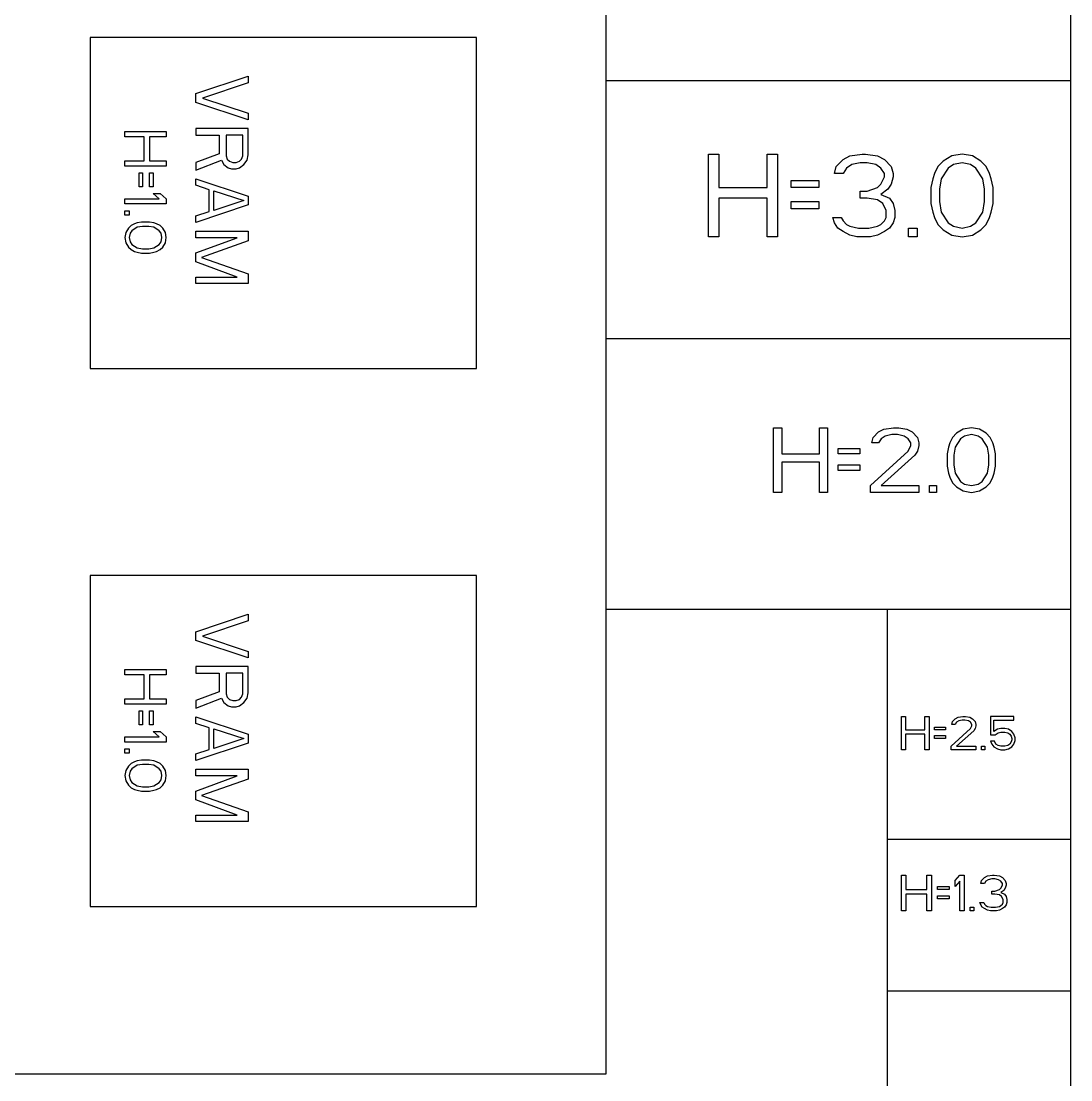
# Model space of a CAD drawing. Header units: millimetres. Extents: x 0 to 420, y 0 to 297.
# Drawn here: x 143.59 to 181.64, y 114.96 to 153.33 of the extents above; entities that cross this region are included whole.
import ezdxf

# ---------------------------------------------------------------- set-up
doc = ezdxf.new("R2010")
doc.units = ezdxf.units.MM
doc.header["$LTSCALE"] = 23.1
doc.layers.add('ASSEM_MEM', color=7, linetype='CONTINUOUS')

msp = doc.modelspace()

# ---------------------------------------------------------------- linework, layer by layer
at = {"layer": 'ASSEM_MEM', "color": 4, "linetype": 'CONTINUOUS'}
for p, q in [((164.793, 115.182), (164.793, 169.182)), ((164.793, 151.182), (181.643, 151.182)), ((147.353, 149.33), (148.853, 149.33)), ((147.353, 149.143), (147.353, 149.33)), ((148.853, 149.33), (148.853, 149.143)), ((148.055, 149.143), (147.353, 149.143)), ((148.055, 148.268), (148.055, 149.143)), ((148.853, 149.143), (148.247, 149.143)), ((148.247, 149.143), (148.247, 148.268)), ((168.51, 148.513), (168.885, 148.513)), ((168.51, 145.513), (168.51, 148.513)), ((168.885, 148.513), (168.885, 147.3)), ((170.635, 148.513), (171.01, 148.513)), ((170.635, 147.3), (170.635, 148.513)), ((171.01, 148.513), (171.01, 145.513)), ((173.635, 148.449), (174.073, 148.513)), ((174.073, 148.513), (174.198, 148.513)), ((174.198, 148.513), (174.635, 148.449)), ((177.698, 148.513), (177.323, 148.449)), ((178.073, 148.449), (177.698, 148.513)), ((147.353, 148.268), (148.055, 148.268)), ((147.353, 148.08), (147.353, 148.268)), ((148.247, 148.268), (148.853, 148.268)), ((148.853, 148.268), (148.853, 148.08)), ((173.135, 148.066), (173.385, 148.322)), ((173.385, 148.322), (173.635, 148.449)), ((173.698, 148.13), (173.51, 148.003)), ((174.01, 148.194), (173.698, 148.13)), ((174.26, 148.194), (174.01, 148.194)), ((174.573, 148.13), (174.26, 148.194)), ((174.76, 148.003), (174.573, 148.13)), ((174.635, 148.449), (174.885, 148.322)), ((174.885, 148.322), (175.135, 148.066)), ((177.01, 148.258), (176.823, 148.066)), ((177.323, 148.449), (177.01, 148.258)), ((177.385, 148.13), (177.198, 148.003)), ((177.698, 148.194), (177.385, 148.13)), ((178.01, 148.13), (177.698, 148.194)), ((178.198, 148.003), (178.01, 148.13)), ((178.385, 148.258), (178.073, 148.449)), ((178.573, 148.066), (178.385, 148.258)), ((148.853, 148.08), (147.353, 148.08)), ((147.864, 147.83), (147.991, 147.83)), ((147.864, 147.33), (147.864, 147.83)), ((147.991, 147.83), (147.991, 147.33)), ((148.247, 147.83), (148.374, 147.83)), ((148.247, 147.33), (148.247, 147.83)), ((148.374, 147.83), (148.374, 147.33)), ((173.073, 147.811), (173.135, 148.066)), ((173.385, 147.811), (173.073, 147.811)), ((173.51, 148.003), (173.385, 147.811)), ((174.885, 147.811), (174.76, 148.003)), ((174.885, 147.683), (174.885, 147.811)), ((175.135, 148.066), (175.198, 147.811)), ((175.198, 147.811), (175.198, 147.683)), ((176.698, 147.811), (176.635, 147.62)), ((176.823, 148.066), (176.698, 147.811)), ((177.198, 148.003), (176.948, 147.62)), ((178.448, 147.62), (178.198, 148.003)), ((178.698, 147.811), (178.573, 148.066)), ((178.76, 147.62), (178.698, 147.811)), ((171.51, 147.556), (172.51, 147.556)), ((171.51, 147.3), (171.51, 147.556)), ((172.51, 147.556), (172.51, 147.3)), ((174.635, 147.3), (174.76, 147.428)), ((174.76, 147.428), (174.885, 147.683)), ((175.135, 147.428), (175.01, 147.237)), ((175.198, 147.683), (175.135, 147.428)), ((176.635, 147.62), (176.573, 147.3)), ((176.948, 147.62), (176.885, 147.237)), ((178.51, 147.237), (178.448, 147.62)), ((178.823, 147.3), (178.76, 147.62)), ((147.991, 147.33), (147.864, 147.33)), ((148.374, 147.33), (148.247, 147.33)), ((148.374, 147.08), (148.63, 147.08)), ((148.598, 146.893), (148.374, 147.08)), ((148.63, 147.08), (148.853, 146.893)), ((168.885, 147.3), (170.635, 147.3)), ((172.51, 147.3), (171.51, 147.3)), ((174.01, 147.173), (174.26, 147.173)), ((174.01, 146.917), (174.01, 147.173)), ((174.26, 147.173), (174.635, 147.3)), ((175.01, 147.237), (174.76, 147.045)), ((174.76, 147.045), (175.073, 146.917)), ((176.573, 147.3), (176.573, 146.726)), ((176.885, 147.237), (176.885, 146.79)), ((178.51, 146.79), (178.51, 147.237)), ((178.823, 146.726), (178.823, 147.3)), ((147.353, 146.893), (148.598, 146.893)), ((147.353, 146.705), (147.353, 146.893)), ((148.853, 146.705), (147.353, 146.705)), ((148.853, 146.893), (148.853, 146.705)), ((170.635, 146.917), (168.885, 146.917)), ((168.885, 146.917), (168.885, 145.513)), ((170.635, 145.513), (170.635, 146.917)), ((171.51, 146.79), (172.51, 146.79)), ((171.51, 146.534), (171.51, 146.79)), ((172.51, 146.79), (172.51, 146.534)), ((174.26, 146.917), (174.01, 146.917)), ((174.635, 146.854), (174.26, 146.917)), ((174.823, 146.726), (174.635, 146.854)), ((174.948, 146.471), (174.823, 146.726)), ((175.073, 146.917), (175.198, 146.726)), ((175.198, 146.726), (175.26, 146.471)), ((176.573, 146.726), (176.635, 146.407)), ((176.885, 146.79), (176.948, 146.407)), ((178.448, 146.407), (178.51, 146.79)), ((178.76, 146.407), (178.823, 146.726)), ((147.353, 146.455), (147.513, 146.455)), ((147.353, 146.299), (147.353, 146.455)), ((147.513, 146.299), (147.353, 146.299)), ((147.513, 146.455), (147.513, 146.299)), ((172.51, 146.534), (171.51, 146.534)), ((173.01, 146.215), (173.323, 146.215)), ((173.073, 146.024), (173.01, 146.215)), ((173.323, 146.215), (173.385, 146.088)), ((174.885, 146.088), (174.948, 146.215)), ((174.948, 146.215), (174.948, 146.471)), ((175.26, 146.215), (175.198, 146.024)), ((175.26, 146.471), (175.26, 146.215)), ((176.635, 146.407), (176.698, 146.215)), ((176.698, 146.215), (176.823, 145.96)), ((176.948, 146.407), (177.198, 146.024)), ((178.198, 146.024), (178.448, 146.407)), ((178.573, 145.96), (178.698, 146.215)), ((178.698, 146.215), (178.76, 146.407)), ((147.481, 145.83), (147.385, 145.674)), ((147.577, 145.924), (147.481, 145.83)), ((147.704, 145.987), (147.577, 145.924)), ((147.8, 145.862), (147.608, 145.737)), ((147.8, 146.018), (147.704, 145.987)), ((147.959, 146.049), (147.8, 146.018)), ((147.991, 145.893), (147.8, 145.862)), ((148.247, 146.049), (147.959, 146.049)), ((148.215, 145.893), (147.991, 145.893)), ((148.406, 145.862), (148.215, 145.893)), ((148.406, 146.018), (148.247, 146.049)), ((148.502, 145.987), (148.406, 146.018)), ((148.598, 145.737), (148.406, 145.862)), ((148.63, 145.924), (148.502, 145.987)), ((148.725, 145.83), (148.63, 145.924)), ((148.821, 145.674), (148.725, 145.83)), ((173.198, 145.832), (173.073, 146.024)), ((173.385, 145.705), (173.198, 145.832)), ((173.385, 146.088), (173.51, 145.96)), ((173.51, 145.96), (173.635, 145.896)), ((173.635, 145.896), (173.948, 145.832)), ((173.948, 145.832), (174.323, 145.832)), ((174.323, 145.832), (174.635, 145.896)), ((174.635, 145.896), (174.76, 145.96)), ((174.76, 145.96), (174.885, 146.088)), ((175.073, 145.832), (174.885, 145.705)), ((175.198, 146.024), (175.073, 145.832)), ((175.76, 145.832), (176.073, 145.832)), ((175.76, 145.513), (175.76, 145.832)), ((176.073, 145.832), (176.073, 145.513)), ((176.823, 145.96), (177.01, 145.769)), ((177.198, 146.024), (177.385, 145.896)), ((177.385, 145.896), (177.698, 145.832)), ((177.698, 145.832), (178.01, 145.896)), ((178.01, 145.896), (178.198, 146.024)), ((178.385, 145.769), (178.573, 145.96)), ((147.385, 145.674), (147.353, 145.487)), ((147.353, 145.487), (147.385, 145.299)), ((147.545, 145.643), (147.513, 145.487)), ((147.513, 145.487), (147.545, 145.33)), ((147.608, 145.737), (147.545, 145.643)), ((148.662, 145.643), (148.598, 145.737)), ((148.694, 145.487), (148.662, 145.643)), ((148.662, 145.33), (148.694, 145.487)), ((148.853, 145.487), (148.821, 145.674)), ((148.821, 145.299), (148.853, 145.487)), ((168.885, 145.513), (168.51, 145.513)), ((171.01, 145.513), (170.635, 145.513)), ((173.635, 145.577), (173.385, 145.705)), ((173.885, 145.513), (173.635, 145.577)), ((174.385, 145.513), (173.885, 145.513)), ((174.635, 145.577), (174.385, 145.513)), ((174.885, 145.705), (174.635, 145.577)), ((176.073, 145.513), (175.76, 145.513)), ((177.01, 145.769), (177.323, 145.577)), ((177.323, 145.577), (177.698, 145.513)), ((177.698, 145.513), (178.073, 145.577)), ((178.073, 145.577), (178.385, 145.769)), ((147.385, 145.299), (147.481, 145.143)), ((147.481, 145.143), (147.577, 145.049)), ((147.545, 145.33), (147.608, 145.237)), ((147.577, 145.049), (147.704, 144.987)), ((147.608, 145.237), (147.8, 145.112)), ((147.8, 145.112), (147.991, 145.08)), ((147.991, 145.08), (148.215, 145.08)), ((148.215, 145.08), (148.406, 145.112)), ((148.406, 145.112), (148.598, 145.237)), ((148.502, 144.987), (148.63, 145.049)), ((148.598, 145.237), (148.662, 145.33)), ((148.63, 145.049), (148.725, 145.143)), ((148.725, 145.143), (148.821, 145.299)), ((147.704, 144.987), (147.8, 144.955)), ((147.8, 144.955), (147.959, 144.924)), ((147.959, 144.924), (148.247, 144.924)), ((148.247, 144.924), (148.406, 144.955)), ((148.406, 144.955), (148.502, 144.987)), ((164.793, 141.832), (181.643, 141.832)), ((170.87, 138.593), (171.163, 138.593)), ((170.87, 136.253), (170.87, 138.593)), ((171.163, 138.593), (171.163, 137.647)), ((172.528, 138.593), (172.82, 138.593)), ((172.528, 137.647), (172.528, 138.593)), ((172.82, 138.593), (172.82, 136.253)), ((174.673, 138.444), (174.868, 138.543)), ((174.868, 138.543), (175.209, 138.593)), ((175.209, 138.593), (175.404, 138.593)), ((175.404, 138.593), (175.696, 138.543)), ((175.696, 138.543), (175.891, 138.444)), ((177.744, 138.543), (177.5, 138.394)), ((178.036, 138.593), (177.744, 138.543)), ((178.329, 138.543), (178.036, 138.593)), ((178.573, 138.394), (178.329, 138.543)), ((174.429, 138.046), (174.478, 138.245)), ((174.478, 138.245), (174.673, 138.444)), ((174.77, 138.195), (174.673, 138.046)), ((174.916, 138.295), (174.77, 138.195)), ((175.16, 138.344), (174.916, 138.295)), ((175.355, 138.344), (175.16, 138.344)), ((175.599, 138.295), (175.355, 138.344)), ((175.745, 138.195), (175.599, 138.295)), ((175.843, 138.046), (175.745, 138.195)), ((175.891, 138.444), (176.086, 138.245)), ((176.086, 138.245), (176.135, 138.046)), ((177.354, 138.245), (177.256, 138.046)), ((177.5, 138.394), (177.354, 138.245)), ((177.646, 138.195), (177.451, 137.896)), ((177.793, 138.295), (177.646, 138.195)), ((178.036, 138.344), (177.793, 138.295)), ((178.28, 138.295), (178.036, 138.344)), ((178.426, 138.195), (178.28, 138.295)), ((178.621, 137.896), (178.426, 138.195)), ((178.719, 138.245), (178.573, 138.394)), ((178.816, 138.046), (178.719, 138.245)), ((173.21, 137.846), (173.99, 137.846)), ((173.21, 137.647), (173.21, 137.846)), ((173.99, 137.846), (173.99, 137.647)), ((174.38, 136.502), (175.745, 137.747)), ((174.673, 138.046), (174.429, 138.046)), ((175.745, 137.747), (175.843, 137.946)), ((175.843, 137.946), (175.843, 138.046)), ((176.086, 137.747), (175.989, 137.598)), ((176.135, 137.946), (176.086, 137.747)), ((176.135, 138.046), (176.135, 137.946)), ((177.208, 137.896), (177.159, 137.647)), ((177.256, 138.046), (177.208, 137.896)), ((177.451, 137.896), (177.403, 137.598)), ((178.67, 137.598), (178.621, 137.896)), ((178.865, 137.896), (178.816, 138.046)), ((178.914, 137.647), (178.865, 137.896)), ((171.163, 137.647), (172.528, 137.647)), ((173.99, 137.647), (173.21, 137.647)), ((175.989, 137.598), (174.77, 136.502)), ((177.159, 137.647), (177.159, 137.199)), ((177.403, 137.598), (177.403, 137.249)), ((178.67, 137.249), (178.67, 137.598)), ((178.914, 137.199), (178.914, 137.647)), ((172.528, 137.349), (171.163, 137.349)), ((171.163, 137.349), (171.163, 136.253)), ((172.528, 136.253), (172.528, 137.349)), ((173.21, 137.249), (173.99, 137.249)), ((173.21, 137.05), (173.21, 137.249)), ((173.99, 137.05), (173.21, 137.05)), ((173.99, 137.249), (173.99, 137.05)), ((177.159, 137.199), (177.208, 136.95)), ((177.403, 137.249), (177.451, 136.95)), ((178.621, 136.95), (178.67, 137.249)), ((178.865, 136.95), (178.914, 137.199)), ((177.208, 136.95), (177.256, 136.801)), ((177.256, 136.801), (177.354, 136.602)), ((177.354, 136.602), (177.5, 136.452)), ((177.451, 136.95), (177.646, 136.652)), ((177.646, 136.652), (177.793, 136.552)), ((178.28, 136.552), (178.426, 136.652)), ((178.426, 136.652), (178.621, 136.95)), ((178.573, 136.452), (178.719, 136.602)), ((178.719, 136.602), (178.816, 136.801)), ((178.816, 136.801), (178.865, 136.95)), ((171.163, 136.253), (170.87, 136.253)), ((172.82, 136.253), (172.528, 136.253)), ((174.38, 136.253), (174.38, 136.502)), ((176.135, 136.253), (174.38, 136.253)), ((174.77, 136.502), (176.135, 136.502)), ((176.135, 136.502), (176.135, 136.253)), ((176.525, 136.502), (176.769, 136.502)), ((176.525, 136.253), (176.525, 136.502)), ((176.769, 136.253), (176.525, 136.253)), ((176.769, 136.502), (176.769, 136.253)), ((177.5, 136.452), (177.744, 136.303)), ((177.744, 136.303), (178.036, 136.253)), ((177.793, 136.552), (178.036, 136.502)), ((178.036, 136.502), (178.28, 136.552)), ((178.036, 136.253), (178.329, 136.303)), ((178.329, 136.303), (178.573, 136.452)), ((181.643, 132.008), (164.793, 132.008)), ((174.993, 102.282), (174.993, 132.008)), ((147.353, 129.83), (148.853, 129.83)), ((147.353, 129.643), (147.353, 129.83)), ((148.853, 129.83), (148.853, 129.643)), ((148.055, 129.643), (147.353, 129.643)), ((148.055, 128.768), (148.055, 129.643)), ((148.853, 129.643), (148.247, 129.643)), ((148.247, 129.643), (148.247, 128.768)), ((147.353, 128.768), (148.055, 128.768)), ((147.353, 128.58), (147.353, 128.768)), ((148.853, 128.58), (147.353, 128.58)), ((148.247, 128.768), (148.853, 128.768)), ((148.853, 128.768), (148.853, 128.58)), ((147.864, 128.33), (147.991, 128.33)), ((147.864, 127.83), (147.864, 128.33)), ((147.991, 128.33), (147.991, 127.83)), ((148.247, 128.33), (148.374, 128.33)), ((148.247, 127.83), (148.247, 128.33)), ((148.374, 128.33), (148.374, 127.83)), ((147.991, 127.83), (147.864, 127.83)), ((148.374, 127.83), (148.247, 127.83)), ((175.504, 128.126), (175.654, 128.126)), ((175.504, 126.926), (175.504, 128.126)), ((175.654, 128.126), (175.654, 127.641)), ((176.354, 128.126), (176.504, 128.126)), ((176.354, 127.641), (176.354, 128.126)), ((176.504, 128.126), (176.504, 126.926)), ((177.329, 127.845), (177.354, 127.948)), ((177.454, 127.845), (177.329, 127.845)), ((177.354, 127.948), (177.454, 128.05)), ((177.454, 128.05), (177.554, 128.101)), ((177.504, 127.922), (177.454, 127.845)), ((177.579, 127.973), (177.504, 127.922)), ((177.554, 128.101), (177.729, 128.126)), ((177.704, 127.999), (177.579, 127.973)), ((177.804, 127.999), (177.704, 127.999)), ((177.729, 128.126), (177.829, 128.126)), ((177.929, 127.973), (177.804, 127.999)), ((177.829, 128.126), (177.979, 128.101)), ((178.004, 127.922), (177.929, 127.973)), ((177.979, 128.101), (178.079, 128.05)), ((178.054, 127.845), (178.004, 127.922)), ((178.004, 127.692), (178.054, 127.794)), ((178.054, 127.794), (178.054, 127.845)), ((178.079, 128.05), (178.179, 127.948)), ((178.179, 127.948), (178.204, 127.845)), ((178.204, 127.794), (178.179, 127.692)), ((178.204, 127.845), (178.204, 127.794)), ((179.579, 128.126), (178.729, 128.126)), ((178.729, 128.126), (178.729, 127.462)), ((178.854, 127.999), (179.579, 127.999)), ((178.854, 127.59), (178.854, 127.999)), ((179.579, 127.999), (179.579, 128.126)), ((147.353, 127.393), (148.598, 127.393)), ((147.353, 127.205), (147.353, 127.393)), ((148.374, 127.58), (148.63, 127.58)), ((148.598, 127.393), (148.374, 127.58)), ((148.63, 127.58), (148.853, 127.393)), ((148.853, 127.393), (148.853, 127.205)), ((175.654, 127.641), (176.354, 127.641)), ((176.354, 127.488), (175.654, 127.488)), ((175.654, 127.488), (175.654, 126.926)), ((176.354, 126.926), (176.354, 127.488)), ((176.704, 127.743), (177.104, 127.743)), ((176.704, 127.641), (176.704, 127.743)), ((177.104, 127.641), (176.704, 127.641)), ((176.704, 127.437), (177.104, 127.437)), ((176.704, 127.335), (176.704, 127.437)), ((177.104, 127.743), (177.104, 127.641)), ((177.104, 127.437), (177.104, 127.335)), ((177.304, 127.054), (178.004, 127.692)), ((178.129, 127.616), (177.504, 127.054)), ((178.179, 127.692), (178.129, 127.616)), ((178.729, 127.462), (178.904, 127.462)), ((178.979, 127.667), (178.854, 127.59)), ((178.904, 127.462), (179.004, 127.539)), ((179.104, 127.692), (178.979, 127.667)), ((179.004, 127.539), (179.104, 127.565)), ((179.254, 127.692), (179.104, 127.692)), ((179.104, 127.565), (179.254, 127.565)), ((179.379, 127.667), (179.254, 127.692)), ((179.254, 127.565), (179.354, 127.539)), ((179.354, 127.539), (179.429, 127.488)), ((179.504, 127.59), (179.379, 127.667)), ((179.429, 127.488), (179.479, 127.411)), ((179.479, 127.411), (179.504, 127.335)), ((179.579, 127.488), (179.504, 127.59)), ((179.629, 127.36), (179.579, 127.488)), ((148.853, 127.205), (147.353, 127.205)), ((177.104, 127.335), (176.704, 127.335)), ((177.304, 126.926), (177.304, 127.054)), ((177.504, 127.054), (178.204, 127.054)), ((178.204, 127.054), (178.204, 126.926)), ((178.404, 127.054), (178.529, 127.054)), ((178.404, 126.926), (178.404, 127.054)), ((178.529, 127.054), (178.529, 126.926)), ((178.879, 127.233), (178.729, 127.233)), ((178.729, 127.233), (178.779, 127.131)), ((178.779, 127.131), (178.854, 127.028)), ((178.854, 127.028), (178.979, 126.952)), ((178.929, 127.131), (178.879, 127.233)), ((179.004, 127.079), (178.929, 127.131)), ((179.104, 127.054), (179.004, 127.079)), ((179.254, 127.054), (179.104, 127.054)), ((179.354, 127.079), (179.254, 127.054)), ((179.429, 127.131), (179.354, 127.079)), ((179.379, 126.952), (179.504, 127.028)), ((179.479, 127.207), (179.429, 127.131)), ((179.504, 127.284), (179.479, 127.207)), ((179.504, 127.335), (179.504, 127.284)), ((179.504, 127.028), (179.579, 127.131)), ((179.579, 127.131), (179.629, 127.258)), ((179.629, 127.258), (179.629, 127.36)), ((147.353, 126.955), (147.513, 126.955)), ((147.353, 126.799), (147.353, 126.955)), ((147.513, 126.799), (147.353, 126.799)), ((147.513, 126.955), (147.513, 126.799)), ((175.654, 126.926), (175.504, 126.926)), ((176.504, 126.926), (176.354, 126.926)), ((178.204, 126.926), (177.304, 126.926)), ((178.529, 126.926), (178.404, 126.926)), ((178.979, 126.952), (179.104, 126.926)), ((179.104, 126.926), (179.254, 126.926)), ((179.254, 126.926), (179.379, 126.952)), ((147.481, 126.33), (147.385, 126.174)), ((147.577, 126.424), (147.481, 126.33)), ((147.608, 126.237), (147.545, 126.143)), ((147.704, 126.487), (147.577, 126.424)), ((147.8, 126.362), (147.608, 126.237)), ((147.8, 126.518), (147.704, 126.487)), ((147.959, 126.549), (147.8, 126.518)), ((147.991, 126.393), (147.8, 126.362)), ((148.247, 126.549), (147.959, 126.549)), ((148.215, 126.393), (147.991, 126.393)), ((148.406, 126.362), (148.215, 126.393)), ((148.406, 126.518), (148.247, 126.549)), ((148.502, 126.487), (148.406, 126.518)), ((148.598, 126.237), (148.406, 126.362)), ((148.63, 126.424), (148.502, 126.487)), ((148.662, 126.143), (148.598, 126.237)), ((148.725, 126.33), (148.63, 126.424)), ((148.821, 126.174), (148.725, 126.33)), ((147.385, 126.174), (147.353, 125.987)), ((147.353, 125.987), (147.385, 125.799)), ((147.545, 126.143), (147.513, 125.987)), ((147.513, 125.987), (147.545, 125.83)), ((148.694, 125.987), (148.662, 126.143)), ((148.662, 125.83), (148.694, 125.987)), ((148.853, 125.987), (148.821, 126.174)), ((148.821, 125.799), (148.853, 125.987)), ((147.385, 125.799), (147.481, 125.643)), ((147.481, 125.643), (147.577, 125.549)), ((147.545, 125.83), (147.608, 125.737)), ((147.577, 125.549), (147.704, 125.487)), ((147.608, 125.737), (147.8, 125.612)), ((147.704, 125.487), (147.8, 125.455)), ((147.8, 125.612), (147.991, 125.58)), ((147.991, 125.58), (148.215, 125.58)), ((148.215, 125.58), (148.406, 125.612)), ((148.406, 125.612), (148.598, 125.737)), ((148.406, 125.455), (148.502, 125.487)), ((148.502, 125.487), (148.63, 125.549)), ((148.598, 125.737), (148.662, 125.83)), ((148.63, 125.549), (148.725, 125.643)), ((148.725, 125.643), (148.821, 125.799)), ((147.8, 125.455), (147.959, 125.424)), ((147.959, 125.424), (148.247, 125.424)), ((148.247, 125.424), (148.406, 125.455)), ((174.993, 123.682), (181.643, 123.682)), ((175.504, 122.382), (175.666, 122.382)), ((175.504, 121.082), (175.504, 122.382)), ((175.666, 122.382), (175.666, 121.856)), ((176.425, 122.382), (176.587, 122.382)), ((176.425, 121.856), (176.425, 122.382)), ((176.587, 122.382), (176.587, 121.082)), ((177.454, 122.188), (177.616, 122.382)), ((177.454, 121.967), (177.454, 122.188)), ((177.616, 122.16), (177.454, 121.967)), ((177.616, 122.382), (177.779, 122.382)), ((177.616, 121.082), (177.616, 122.16)), ((177.779, 122.382), (177.779, 121.082)), ((178.375, 122.078), (178.402, 122.188)), ((178.51, 122.078), (178.375, 122.078)), ((178.402, 122.188), (178.51, 122.299)), ((178.51, 122.299), (178.618, 122.354)), ((178.564, 122.16), (178.51, 122.078)), ((178.645, 122.216), (178.564, 122.16)), ((178.618, 122.354), (178.808, 122.382)), ((178.781, 122.243), (178.645, 122.216)), ((178.889, 122.243), (178.781, 122.243)), ((178.808, 122.382), (178.862, 122.382)), ((178.862, 122.382), (179.052, 122.354)), ((179.025, 122.216), (178.889, 122.243)), ((179.106, 122.16), (179.025, 122.216)), ((179.052, 122.354), (179.16, 122.299)), ((179.16, 122.078), (179.106, 122.16)), ((179.106, 121.912), (179.16, 122.022)), ((179.16, 122.299), (179.268, 122.188)), ((179.16, 122.022), (179.16, 122.078)), ((179.268, 122.188), (179.295, 122.078)), ((179.295, 122.022), (179.268, 121.912)), ((179.295, 122.078), (179.295, 122.022)), ((175.666, 121.856), (176.425, 121.856)), ((176.425, 121.69), (175.666, 121.69)), ((175.666, 121.69), (175.666, 121.082)), ((176.425, 121.082), (176.425, 121.69)), ((176.804, 121.967), (177.237, 121.967)), ((176.804, 121.856), (176.804, 121.967)), ((177.237, 121.856), (176.804, 121.856)), ((176.804, 121.635), (177.237, 121.635)), ((176.804, 121.524), (176.804, 121.635)), ((177.237, 121.967), (177.237, 121.856)), ((177.237, 121.635), (177.237, 121.524)), ((178.781, 121.801), (178.889, 121.801)), ((178.781, 121.69), (178.781, 121.801)), ((178.889, 121.69), (178.781, 121.69)), ((178.889, 121.801), (179.052, 121.856)), ((179.052, 121.663), (178.889, 121.69)), ((179.052, 121.856), (179.106, 121.912)), ((179.133, 121.607), (179.052, 121.663)), ((179.214, 121.829), (179.106, 121.746)), ((179.106, 121.746), (179.241, 121.69)), ((179.268, 121.912), (179.214, 121.829)), ((179.241, 121.69), (179.295, 121.607)), ((177.237, 121.524), (176.804, 121.524)), ((178.348, 121.386), (178.483, 121.386)), ((178.375, 121.303), (178.348, 121.386)), ((178.429, 121.22), (178.375, 121.303)), ((178.483, 121.386), (178.51, 121.331)), ((178.51, 121.331), (178.564, 121.275)), ((178.564, 121.275), (178.618, 121.248)), ((178.618, 121.248), (178.754, 121.22)), ((178.916, 121.22), (179.052, 121.248)), ((179.052, 121.248), (179.106, 121.275)), ((179.106, 121.275), (179.16, 121.331)), ((179.187, 121.497), (179.133, 121.607)), ((179.16, 121.331), (179.187, 121.386)), ((179.187, 121.386), (179.187, 121.497)), ((179.295, 121.303), (179.241, 121.22)), ((179.295, 121.607), (179.323, 121.497)), ((179.323, 121.386), (179.295, 121.303)), ((179.323, 121.497), (179.323, 121.386)), ((175.666, 121.082), (175.504, 121.082)), ((176.587, 121.082), (176.425, 121.082)), ((177.779, 121.082), (177.616, 121.082)), ((177.995, 121.22), (178.131, 121.22)), ((177.995, 121.082), (177.995, 121.22)), ((178.131, 121.082), (177.995, 121.082)), ((178.131, 121.22), (178.131, 121.082)), ((178.51, 121.165), (178.429, 121.22)), ((178.618, 121.109), (178.51, 121.165)), ((178.727, 121.082), (178.618, 121.109)), ((178.943, 121.082), (178.727, 121.082)), ((178.754, 121.22), (178.916, 121.22)), ((179.052, 121.109), (178.943, 121.082)), ((179.16, 121.165), (179.052, 121.109)), ((179.241, 121.22), (179.16, 121.165)), ((174.993, 118.182), (181.643, 118.182)), ((82.878, 115.182), (164.793, 115.182))]:
    msp.add_line(p, q, dxfattribs=at)
at = {"layer": 'ASSEM_MEM', "color": 7, "linetype": 'CONTINUOUS'}
for p, q in [((181.643, 102.282), (181.643, 160.332)), ((160.093, 152.742), (146.093, 152.742)), ((146.093, 152.742), (146.093, 140.742)), ((160.093, 140.742), (160.093, 152.742)), ((146.093, 140.742), (160.093, 140.742)), ((160.093, 133.242), (146.093, 133.242)), ((146.093, 133.242), (146.093, 121.242)), ((160.093, 121.242), (160.093, 133.242)), ((146.093, 121.242), (160.093, 121.242))]:
    msp.add_line(p, q, dxfattribs=at)
at = {"layer": 'ASSEM_MEM', "color": 40, "linetype": 'CONTINUOUS'}
for p, q in [((149.928, 150.703), (151.826, 151.336)), ((151.826, 151.336), (151.826, 151.099)), ((151.826, 151.099), (150.17, 150.545)), ((149.928, 150.387), (149.928, 150.703)), ((150.17, 150.545), (151.826, 149.991)), ((151.826, 149.754), (149.928, 150.387)), ((151.826, 149.991), (151.826, 149.754)), ((151.826, 149.437), (149.928, 149.437)), ((149.928, 149.437), (149.928, 149.2)), ((151.826, 148.488), (151.826, 149.437)), ((149.928, 149.2), (150.776, 149.2)), ((150.776, 149.2), (150.776, 148.528)), ((151.624, 149.2), (151.018, 149.2)), ((151.018, 149.2), (151.018, 148.449)), ((151.624, 148.449), (151.624, 149.2)), ((150.776, 148.528), (149.928, 148.211)), ((151.786, 148.29), (151.826, 148.488)), ((149.928, 147.934), (150.857, 148.29)), ((149.928, 148.211), (149.928, 147.934)), ((150.857, 148.29), (150.938, 148.132)), ((150.938, 148.132), (151.099, 148.013)), ((151.018, 148.449), (151.059, 148.33)), ((151.059, 148.33), (151.14, 148.251)), ((151.14, 148.251), (151.261, 148.211)), ((151.261, 148.211), (151.382, 148.211)), ((151.382, 148.211), (151.503, 148.251)), ((151.503, 148.251), (151.584, 148.33)), ((151.503, 148.013), (151.665, 148.132)), ((151.584, 148.33), (151.624, 148.449)), ((151.665, 148.132), (151.786, 148.29)), ((151.099, 148.013), (151.22, 147.974)), ((151.22, 147.974), (151.382, 147.974)), ((151.382, 147.974), (151.503, 148.013)), ((149.928, 147.618), (151.826, 146.985)), ((149.928, 147.381), (149.928, 147.618)), ((150.412, 147.222), (149.928, 147.381)), ((150.412, 146.431), (150.412, 147.222)), ((150.574, 147.183), (151.665, 146.827)), ((150.574, 146.471), (150.574, 147.183)), ((151.826, 146.985), (151.826, 146.669)), ((151.826, 146.669), (149.928, 146.036)), ((151.665, 146.827), (150.574, 146.471)), ((149.928, 146.273), (150.412, 146.431)), ((149.928, 146.036), (149.928, 146.273)), ((149.928, 145.719), (151.826, 145.719)), ((149.928, 145.482), (149.928, 145.719)), ((151.422, 145.482), (149.928, 145.482)), ((149.928, 144.928), (151.422, 145.482)), ((151.826, 145.719), (151.826, 145.363)), ((151.826, 145.363), (150.13, 144.77)), ((149.928, 144.612), (149.928, 144.928)), ((150.13, 144.77), (151.826, 144.177)), ((151.422, 144.058), (149.928, 144.612)), ((149.928, 144.058), (151.422, 144.058)), ((149.928, 143.821), (149.928, 144.058)), ((151.826, 144.177), (151.826, 143.821)), ((151.826, 143.821), (149.928, 143.821)), ((149.928, 131.203), (151.826, 131.836)), ((151.826, 131.836), (151.826, 131.599)), ((151.826, 131.599), (150.17, 131.045)), ((149.928, 130.887), (149.928, 131.203)), ((151.826, 130.254), (149.928, 130.887)), ((150.17, 131.045), (151.826, 130.491)), ((151.826, 130.491), (151.826, 130.254)), ((151.826, 129.937), (149.928, 129.937)), ((149.928, 129.937), (149.928, 129.7)), ((149.928, 129.7), (150.776, 129.7)), ((150.776, 129.7), (150.776, 129.028)), ((151.624, 129.7), (151.018, 129.7)), ((151.018, 129.7), (151.018, 128.949)), ((151.624, 128.949), (151.624, 129.7)), ((151.826, 128.988), (151.826, 129.937)), ((150.776, 129.028), (149.928, 128.711)), ((151.018, 128.949), (151.059, 128.83)), ((151.584, 128.83), (151.624, 128.949)), ((151.786, 128.79), (151.826, 128.988)), ((149.928, 128.434), (150.857, 128.79)), ((149.928, 128.711), (149.928, 128.434)), ((150.857, 128.79), (150.938, 128.632)), ((150.938, 128.632), (151.099, 128.513)), ((151.059, 128.83), (151.14, 128.751)), ((151.14, 128.751), (151.261, 128.711)), ((151.261, 128.711), (151.382, 128.711)), ((151.382, 128.711), (151.503, 128.751)), ((151.503, 128.751), (151.584, 128.83)), ((151.503, 128.513), (151.665, 128.632)), ((151.665, 128.632), (151.786, 128.79)), ((151.099, 128.513), (151.22, 128.474)), ((151.22, 128.474), (151.382, 128.474)), ((151.382, 128.474), (151.503, 128.513)), ((149.928, 128.118), (151.826, 127.485)), ((149.928, 127.881), (149.928, 128.118)), ((150.412, 127.722), (149.928, 127.881)), ((150.412, 126.931), (150.412, 127.722)), ((150.574, 127.683), (151.665, 127.327)), ((150.574, 126.971), (150.574, 127.683)), ((151.826, 127.485), (151.826, 127.169)), ((151.826, 127.169), (149.928, 126.536)), ((151.665, 127.327), (150.574, 126.971)), ((149.928, 126.773), (150.412, 126.931)), ((149.928, 126.536), (149.928, 126.773)), ((149.928, 126.219), (151.826, 126.219)), ((149.928, 125.982), (149.928, 126.219)), ((151.422, 125.982), (149.928, 125.982)), ((149.928, 125.428), (151.422, 125.982)), ((151.826, 125.863), (150.13, 125.27)), ((151.826, 126.219), (151.826, 125.863)), ((149.928, 125.112), (149.928, 125.428)), ((151.422, 124.558), (149.928, 125.112)), ((150.13, 125.27), (151.826, 124.677)), ((149.928, 124.558), (151.422, 124.558)), ((149.928, 124.321), (149.928, 124.558)), ((151.826, 124.321), (149.928, 124.321)), ((151.826, 124.677), (151.826, 124.321))]:
    msp.add_line(p, q, dxfattribs=at)

doc.saveas('drawing.dxf')
